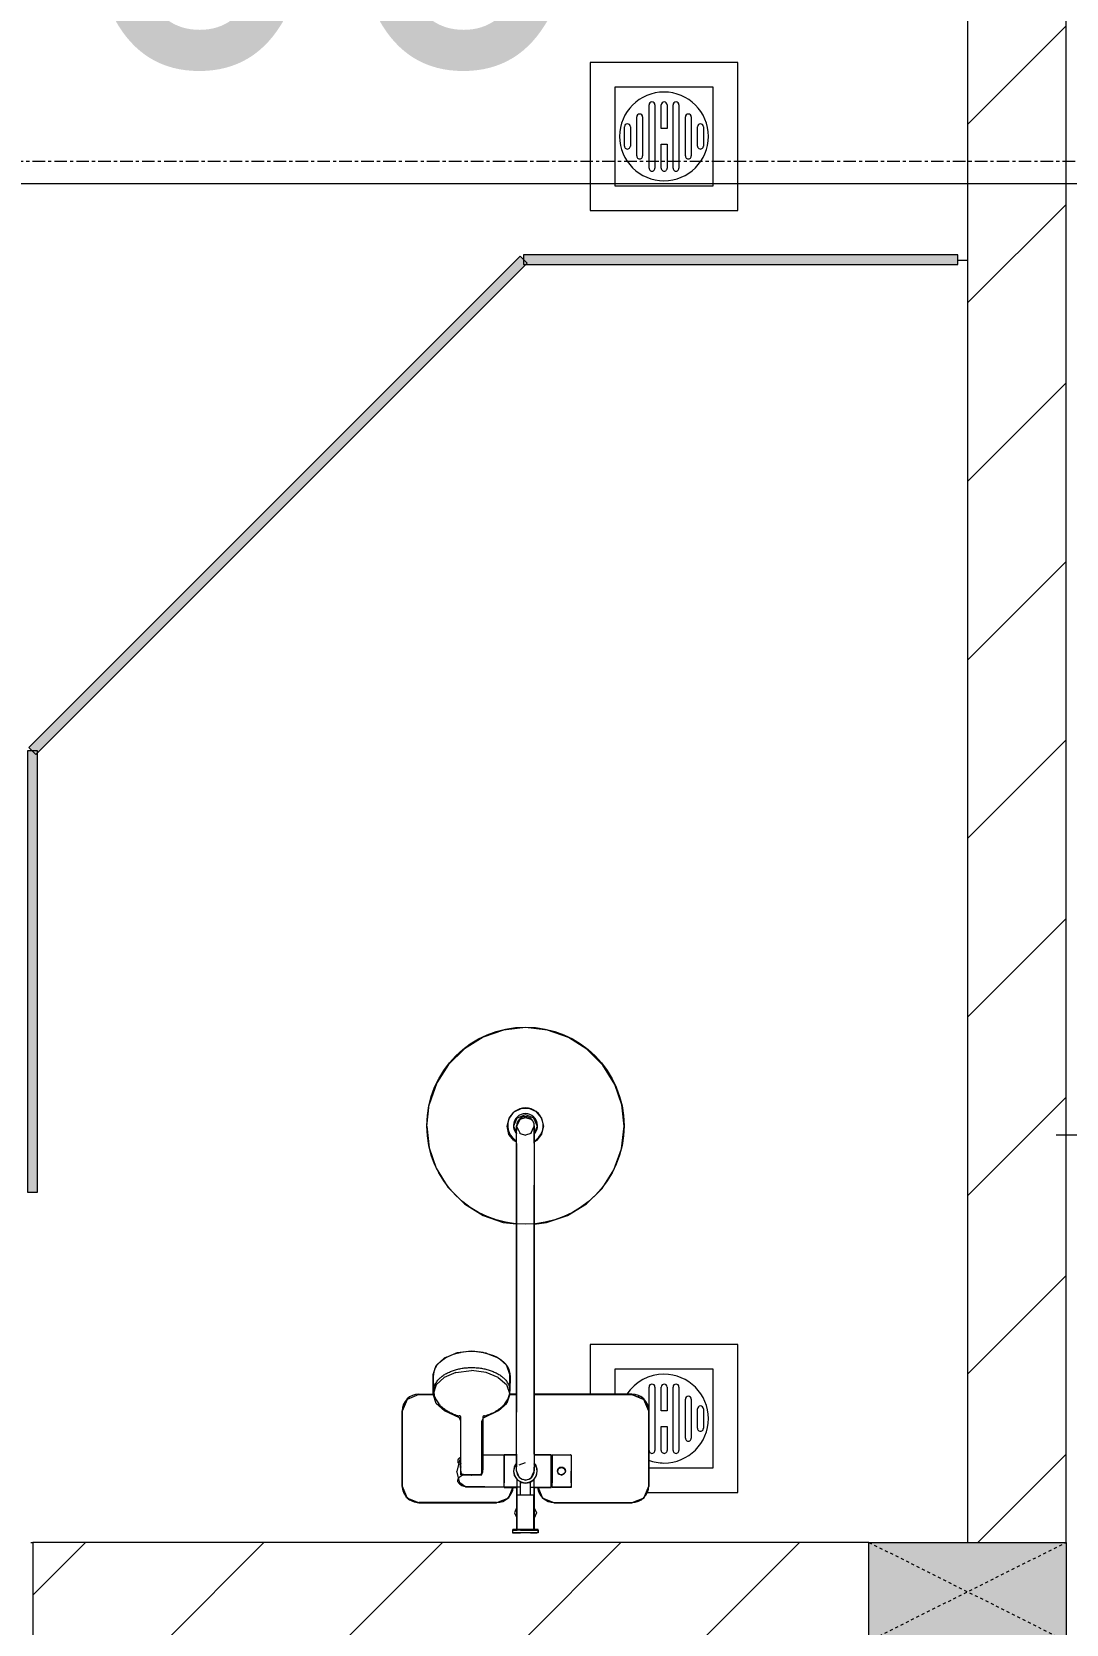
# Model space of a CAD drawing. Header units: millimetres. Extents: x 1591 to 240306, y -15958 to 82755.
# Drawn here: x 98605 to 99654, y 37754 to 39368 of the extents above; entities that cross this region are included whole.
import ezdxf

# ---------------------------------------------------------------- set-up
doc = ezdxf.new("R2010")
doc.units = ezdxf.units.MM
doc.linetypes.add('Dash', pattern=[6, 3, -3])
doc.linetypes.add('Grid Line', pattern=[22.225, 12.7, -3.175, 3.175, -3.175])
for name, color, linetype, lineweight in [('0-1', 7, 'Continuous', 5), ('A-ANNO-DIMS', 211, 'Continuous', 9), ('A-ANNO-DIMS-160', 211, 'Continuous', 9), ('A-FLOR-2', 9, 'Continuous', 9), ('A-GLAZ-CURT', 52, 'Continuous', 9), ('A-GLAZ-CURT-1', 254, 'Continuous', 9), ('A-GLAZ-CURT-2', 9, 'Continuous', 9), ('A-WALL-1', 253, 'Continuous', 18), ('A-WALL-PATT-1', 10, 'Continuous', 9), ('M-EQPM-1', 254, 'Continuous', 9), ('P-SANR-FIXT', 6, 'Continuous', 9), ('P-SANR-FIXT-1', 254, 'Continuous', 9), ('S-COLS', 52, 'Continuous', 9), ('S-COLS-3', 254, 'Continuous', 9), ('S-COLS-4', 253, 'Continuous', 18), ('S-COLS-HDLN-1', 9, 'Dash', 9), ('S-GRID-1', 1, 'Grid Line', 9)]:
    doc.layers.add(name, color=color, linetype=linetype, lineweight=lineweight)
doc.styles.add('UTM Avo', font='UTM Avo.ttf', dxfattribs={"width": 0.9, "height": 400})
doc.dimstyles.new('1_Dim_chi_tiet_2_5', dxfattribs={"dimscale": 304.8, "dimtxt": 399.720379, "dimasz": 0.629921, "dimexe": 0.524934, "dimexo": 0.0625, "dimgap": 0.052493, "dimtad": 1, "dimdec": 0, "dimrnd": 5, "dimzin": 0, "dimdsep": 46, "dimtxsty": 'UTM Avo', "dimblk1": 'OBLIQUE', "dimblk2": 'OBLIQUE', "dimsah": 1, "dimcen": 0.09, "dimdle": 0.524934, "dimazin": 0, "dimtfac": 1, "dimtdec": 4, "dimtix": 1, "dimtmove": 0, "dimatfit": 3, "dimfxl": 1.049869, "dimfxlon": 1, "dimtvp": 1, "dimtolj": 1, "dimtzin": 0, "dimarcsym": 2})
doc.dimstyles.new('1_Dim_chi_tiet_2_5_1', dxfattribs={"dimscale": 304.8, "dimtxt": 399.720379, "dimasz": 0.629921, "dimexe": 0.524934, "dimexo": 0.0625, "dimgap": 0.052493, "dimtad": 1, "dimdec": 0, "dimrnd": 5, "dimzin": 0, "dimdsep": 46, "dimtxsty": 'UTM Avo', "dimblk1": 'OBLIQUE', "dimblk2": 'OBLIQUE', "dimsah": 1, "dimcen": 0.09, "dimdle": 0.524934, "dimazin": 0, "dimtfac": 1, "dimtdec": 4, "dimtix": 1, "dimtmove": 0, "dimatfit": 3, "dimfxl": 1.049869, "dimfxlon": 1, "dimtvp": 1, "dimtolj": 1, "dimtzin": 0, "dimarcsym": 2})
pattern_1 = [(45, (0, 0), (-90.50967, 90.50967), [])]

# ---------------------------------------------------------------- blocks, each defined once
blk = doc.blocks.new('93925000_0001 - 93925000_top_dwg_93925000_T-348115-TKCS_MB TẦNG 3-4')
at = {"layer": 'P-SANR-FIXT'}
for p, q in [((-29.3, -30.4), (-108, -30.4)), ((29.3, -30.4), (108, -30.4)), ((-125, -47.4), (-125, -123.4)), ((-46.3, -78.4), (-46.3, -46.7)), ((-27.2, -47.1), (-26.1, -47.1)), ((21.5, -45.9), (60.6, -46.7)), ((125, -47.4), (125, -123.4)), ((-9, -412.5), (-9, -62.5)), ((9, -62.5), (9, -412.5)), ((-27.2, -77.9), (-26.1, -77.9)), ((43, -78.7), (21.5, -79.2)), ((43, -64.7), (43, -117.7)), ((65.8, -117.7), (65.8, -64.7)), ((42.7, -117.9), (42.7, -117.9)), ((43.2, -117.6), (43.2, -117.5)), ((65.6, -117.5), (65.6, -117.6)), ((66.1, -117.9), (66.1, -117.9)), ((-108, -140.4), (-9, -140.4)), ((9, -140.4), (16.1, -140.4)), ((15.4, -159.1), (15.8, -143.3)), ((108, -140.4), (92.7, -140.4)), ((93, -143.3), (93.4, -159.1))]:
    blk.add_line(p, q, dxfattribs=at)
at = {"layer": 'P-SANR-FIXT', "flags": 128}
for points in [[(-45.8, -46.1), (-27.2, -46.1), (-27.2, -78.9), (-45.8, -78.9)], [(-26.1, -46), (-26.1, -78.9), (-9, -79)], [(21.5, -47.4), (21.5, -79.1), (9, -79)]]:
    blk.add_lwpolyline(points, dxfattribs=at)
at = {"layer": 'P-SANR-FIXT'}
for centre, radius in [((-36.5, -62.5), 3.95), ((0, -412.5), 100)]:
    blk.add_circle(centre, radius, dxfattribs=at)
for centre, radius, start, end in [((-108, -47.4), 17, 90, 180), ((-29.3, -47.4), 17, 4.7626, 90), ((29.3, -47.4), 17, 90, 175.2374), ((108, -47.4), 17, 360, 90), ((-45.8, -46.6), 0.5, 90, 180), ((59.7, -57.1), 10.5, 38.6491, 85.492), ((0, -62.5), 12, 318.5904, 221.4096), ((0, -62.5), 9, 90, 180.0008), ((0, -62.5), 9, 360, 90), ((45.7, -61.8), 2.59, 155.1929, 175.7071), ((45.9, -61.8), 2.75, 130.8294, 155.1929), ((46.1, -62.1), 3.08, 110.5459, 130.8294), ((54.4, -334.8), 275.9, 88.2683, 91.7343), ((-11.1, -67.1), 76.9, 1.7693, 4.1075), ((-45.8, -78.4), 0.5, 180, 270), ((65.2, -72.4), 3.46, 323.2522, 79.3541), ((-108, -123.4), 17, 180, 270), ((43.6, -149.4), 29.5, 134.7867, 139.9744), ((46.2, -152), 33.2, 130.0223, 134.7808), ((47.7, -153.8), 35.5, 125.4414, 130.0144), ((49.9, -156.8), 39.2, 121.1773, 125.4365), ((50.6, -157.9), 40.5, 119.697, 121.1761), ((51, -158.7), 41.5, 117.0276, 119.7085), ((52.2, -161.1), 44.1, 113.3199, 117.0258), ((51.7, -159.9), 42.8, 109.7779, 113.2977), ((52.5, -162.2), 45.2, 106.1472, 109.7766), ((53.2, -164.5), 47.7, 103.9355, 106.1665), ((39.1, -108.2), 10.4, 284.3956, 285.5116), ((40.8, -114.2), 4.19, 285.5116, 289.9665), ((40.2, -112.5), 6, 289.9665, 292.7061), ((41.4, -115.3), 2.96, 292.7061, 296.5405), ((41.3, -115.1), 3.16, 296.9591, 300.8286), ((41.8, -115.8), 2.26, 300.8286, 305.287), ((42.1, -116.4), 1.64, 305.287, 309.9326), ((42.6, -116.9), 0.906, 309.9326, 315.24), ((66.5, -116.6), 1.39, 229.6335, 235.1234), ((66.3, -116.8), 1.08, 225.1702, 229.6335), ((67.3, -115.4), 2.79, 235.1234, 238.7439), ((67.2, -115.6), 2.6, 238.7439, 243.4573), ((67.8, -114.4), 3.89, 243.9189, 246.8313), ((68.1, -113.8), 4.52, 246.843, 250.4792), ((68.3, -113.2), 5.24, 250.478, 254.0406), ((68.5, -112.7), 5.75, 254.0357, 256.0561), ((55.4, -165.2), 48.4, 73.8659, 76.0481), ((56.2, -162.4), 45.5, 70.241, 73.86), ((57.4, -159.2), 42.1, 66.6693, 70.2637), ((56.5, -161.3), 44.3, 62.9815, 66.6728), ((58, -158.4), 41.1, 60.2783, 62.9855), ((57.7, -158.9), 41.7, 58.8444, 60.2824), ((59.2, -156.4), 38.7, 54.5377, 58.8482), ((60.9, -154), 35.8, 50.0034, 54.5405), ((62.8, -151.7), 32.8, 45.1921, 50.0042), ((65, -149.6), 29.8, 40.0487, 45.1896), ((87.6, -128.4), 1.5, 180, 187.5386), ((108, -123.4), 17, 270, 360), ((32.6, -143.6), 16.9, 172.414, 179.1297), ((33.7, -143.7), 17.9, 164.9525, 172.4168), ((35.2, -144.2), 19.5, 157.9614, 164.9563), ((37.1, -144.9), 21.6, 151.4775, 157.9654), ((39.3, -146.1), 24, 145.4892, 151.4815), ((41.5, -147.6), 26.8, 139.9517, 145.4927), ((87.6, -128.4), 1.5, 258.6057, 270), ((67.2, -147.7), 26.8, 34.5125, 40.0422), ((69.4, -146.2), 24.2, 28.5363, 34.4919), ((73.8, -143.9), 19.2, 21.6374, 28.9183), ((71.2, -145), 22.1, 15.4436, 21.6374), ((76.8, -143.4), 16.2, 7.1859, 15.4436), ((73.9, -143.8), 19.1, 1.2699, 7.1859), ((32.7, -159), 17.3, 181.3198, 222.2619), ((76, -159), 17.4, 317.3098, 358.6393), ((54.2, -123), 60.6, 259.1395, 270.1494), ((54.2, -119.5), 64.1, 270.1494, 280.3637), ((0, -412.5), 18, 120.2491, 59.7509), ((0, -412.5), 12.2, 137.7946, 42.2054), ((0, -412.5), 9, 180, 0)]:
    blk.add_arc(centre, radius, start, end, dxfattribs=at)
for points, degree in [([(-12.9, 0), (-12.9, -1.5), (-12.9, -3)], 2), ([(12.9, 0), (0, 0), (-12.8, 0)], 2), ([(12.8, 0), (12.9, 0), (12.9, 0)], 2), ([(12.9, 0), (12.9, -1.5), (12.9, -3)], 2), ([(-12.9, -3), (0, -3), (12.8, -3)], 2), ([(-12.8, -3), (-12.9, -3), (-12.9, -3)], 2), ([(-8.5, -3.8), (-8.5, -20.9), (-8.5, -38)], 2), ([(8.5, -3.8), (8.5, -20.9), (8.5, -38)], 2), ([(-5, -46), (-15.5, -46), (-26.1, -46)], 2), ([(-8.5, -38), (0, -38), (8.5, -38)], 2), ([(-5, -38), (-5, -44.8), (-5, -51.6)], 2), ([(5, -38), (5, -44.8), (5, -51.6)], 2), ([(5, -46), (13.3, -46), (21.5, -46)], 2), ([(43.2, -61.6), (43.1, -62.2), (43.3, -62.8), (43, -63.5), (43, -64.1), (43, -64.7)], 5), ([(46.1, -59), (45.8, -59), (45.6, -59), (45.4, -59.1), (45.2, -59.1), (45, -59.2)], 5), ([(65.6, -61.6), (65.6, -60.8), (65.5, -60), (64.3, -59), (63.5, -59), (62.7, -59)], 5), ([(42.8, -182.5), (33, -180.6), (24.7, -176.4), (19.9, -170.7)], 3), ([(88.8, -170.8), (83.9, -176.5), (75.6, -180.7), (65.8, -182.5)], 3)]:
    blk.add_open_spline(points, degree=degree, dxfattribs=at)
for points, weights in [([(-9.3, -3), (-8.5, -3), (-8.5, -3.8)], [1, 0.707106775639, 1]), ([(9.3, -3), (8.5, -3), (8.5, -3.8)], [1, 0.707106765177, 1]), ([(21.5, -45.9), (21.5, -45.7), (21.5, -47.4)], [0.874147445041, 0.908470869121, 1]), ([(67.9, -74.4), (66.9, -75.7), (65.8, -76.4)], [1, 0.991614392871, 1]), ([(54.4, -167.3), (15.8, -167.3), (15.8, -143.6)], [1, 0.707106781187, 1]), ([(93, -143.6), (93, -167.3), (54.4, -167.3)], [1, 0.707106781187, 1])]:
    blk.add_rational_spline(points, weights, degree=2, dxfattribs=at)
blk.add_open_spline([(68, -50.6), (68.4, -51.1), (68.6, -51.7), (68.7, -53.5), (68.2, -54.7), (66.1, -57), (64.6, -58.1), (62.7, -59)], degree=3, knots=[0.3623591, 0.3623591, 0.3623591, 0.3623591, 0.4991435, 0.4991435, 0.7494159, 0.7494159, 0.9564651, 0.9564651, 0.9564651, 0.9564651], dxfattribs=at)
blk = doc.blocks.new('93925000_0001 - 93925000_top_dwg-348114-TKCS_MB TẦNG 3-4')
blk.add_blockref('93925000_0001 - 93925000_top_dwg_93925000_T-348115-TKCS_MB TẦNG 3-4', (0, 0))
blk = doc.blocks.new('93925000_0001 - 93925000_3D_low_dwg-348120-TKCS_MB TẦNG 3-4')
at = {"layer": 'P-SANR-FIXT'}
for p, q in [((-13, 0.4), (-12.1, 0.4)), ((-13, 0.4), (-11.6, 0.4)), ((-13, -2.4), (-13, 0.4)), ((-12.1, 0.4), (-9.1, 0.4)), ((-8, 0.4), (-11.6, 0.4)), ((-9.1, 0.4), (-5, 0.4)), ((-5, 0.4), (-8, 0.4)), ((-5, 0.4), (0, 0.4)), ((0, 0.4), (5.1, 0.4)), ((5.1, 0.4), (9, 0.4)), ((8.2, 0.4), (5.1, 0.4)), ((11.6, 0.4), (8.2, 0.4)), ((9, 0.4), (12, 0.4)), ((13, 0.4), (11.6, 0.4)), ((12, 0.4), (13, 0.4)), ((13, -2.4), (13, 0.4)), ((-13, -2.4), (-13, 0)), ((-12.1, -2.4), (-13, -2.4)), ((-13, -2.4), (-11.6, -2.4)), ((-12.1, -2.4), (-13, -2.4)), ((-13, -2.4), (-11.6, -2.4)), ((-9.1, -2.4), (-12.1, -2.4)), ((-9.1, -2.4), (-12.1, -2.4)), ((-11.6, -2.4), (-8.5, -2.4)), ((-11.6, -2.4), (-8.9, -2.4)), ((-11.1, -20.1), (-8.9, -14.6)), ((-5, -2.4), (-9.1, -2.4)), ((-8.9, -45.6), (-8.9, -2.4)), ((-6.1, -2.4), (-8.5, -2.4)), ((-8.5, -53.6), (-8.5, -2.4)), ((0, -2.4), (-5, -2.4)), ((5.1, -2.4), (0, -2.4)), ((5.1, -2.4), (9, -2.4)), ((6.1, -2.4), (8.5, -2.4)), ((11.6, -2.4), (8.5, -2.4)), ((8.5, -2.4), (8.5, -53.6)), ((8.9, -2.4), (8.9, -45.6)), ((11.6, -2.4), (8.9, -2.4)), ((11.1, -20.1), (8.9, -15)), ((9, -2.4), (12, -2.4)), ((9, -2.4), (12, -2.4)), ((13, -2.4), (11.6, -2.4)), ((13, -2.4), (11.6, -2.4)), ((12, -2.4), (13, -2.4)), ((12, -2.4), (13, -2.4)), ((13, -2.4), (13, 0)), ((-120, -35), (-108, -30)), ((-108, -30), (-120, -35)), ((-108, -30), (-29.2, -30)), ((-29.2, -30), (-108, -30)), ((-29.2, -30), (-17.2, -35)), ((-17.2, -35), (-29.2, -30)), ((-8.9, -25.2), (-11.1, -20.1)), ((8.9, -25.6), (11.1, -20.1)), ((17.2, -35), (29.2, -30)), ((17.2, -35), (29.2, -30)), ((29.2, -30), (108, -30)), ((108, -30), (29.2, -30)), ((108, -30), (120, -35)), ((120, -35), (108, -30)), ((-125, -47), (-120, -35)), ((-120, -35), (-125, -47)), ((-125, -123), (-125, -47)), ((-125, -47), (-125, -123)), ((-46.3, -45.7), (-27.2, -45.6)), ((-46.3, -46.9), (-46.3, -45.7)), ((-46.3, -45.7), (-46.3, -46.9)), ((-46.3, -50.5), (-46.3, -46.9)), ((-27.2, -46.8), (-27.2, -45.6)), ((-27.2, -46.8), (-27.2, -50.4)), ((-26.1, -46.8), (-26.1, -45.6)), ((-8.5, -45.6), (-26.1, -45.6)), ((-26.1, -46.8), (-26.1, -50.4)), ((-17.2, -35), (-12.8, -45.6)), ((-12.8, -45.6), (-17.2, -35)), ((21.5, -45.6), (8.5, -45.6)), ((17.2, -35), (12.8, -45.6)), ((12.8, -45.6), (17.2, -35)), ((21.5, -45.6), (60.6, -46.1)), ((21.5, -46.8), (21.5, -45.6)), ((21.5, -46.8), (21.5, -50.4)), ((60.6, -46.1), (66.7, -50.3)), ((120, -35), (125, -47)), ((125, -47), (120, -35)), ((125, -47), (125, -123)), ((125, -123), (125, -47)), ((-46.3, -50.5), (-46.3, -56.1)), ((-46.3, -56.1), (-46.3, -62.1)), ((-46.3, -68.1), (-46.3, -62.1)), ((-40.5, -62.1), (-39.4, -59.4)), ((-40.5, -62.1), (-39.3, -64.9)), ((-36.6, -58.1), (-39.4, -59.4)), ((-36.6, -58.1), (-33.6, -59.3)), ((-33.6, -59.3), (-32.5, -62.1)), ((-33.6, -64.8), (-32.5, -62.1)), ((-27.2, -56), (-27.2, -50.4)), ((-27.2, -62.1), (-27.2, -56)), ((-27.2, -68.2), (-27.2, -62.1)), ((-26.1, -56), (-26.1, -50.4)), ((-26.1, -62.1), (-26.1, -56)), ((-26.1, -68.2), (-26.1, -62.1)), ((-11.1, -57.5), (-12, -62.1)), ((-11.2, -57.7), (-12, -62.1)), ((-12, -62.1), (-11.2, -66.5)), ((-12, -62.1), (-11.2, -66.5)), ((-8.5, -53.6), (-11.2, -57.7)), ((-8.5, -53.6), (-11.2, -57.7)), ((-11.1, -57.5), (-11.2, -57.7)), ((-5.4, -54.9), (-9, -62.1)), ((-9, -62.1), (-9, -66.3)), ((-4.4, -50.9), (-8.5, -53.6)), ((-4.4, -50.9), (-8.5, -53.6)), ((0, -53.1), (-5.4, -54.9)), ((-4.6, -51), (-4.4, -50.9)), ((0, -50.1), (-4.4, -50.9)), ((4.4, -50.9), (0, -50.1)), ((2.5, -54.1), (0, -53.1)), ((4.4, -50.9), (4.6, -51)), ((4.4, -50.9), (8.5, -53.6)), ((4.4, -50.9), (8.5, -53.6)), ((9, -62.1), (6.4, -55.7)), ((9, -62.1), (7.9, -59.4)), ((11.1, -57.5), (8.5, -53.6)), ((11.2, -57.7), (8.5, -53.6)), ((11.2, -57.7), (8.5, -53.6)), ((9, -62.1), (9, -66.5)), ((11.1, -57.5), (11.2, -57.7)), ((11.1, -66.7), (12, -62.1)), ((12, -62.1), (11.2, -57.7)), ((12, -62.1), (11.2, -57.7)), ((11.2, -66.5), (12, -62.1)), ((21.5, -56), (21.5, -50.4)), ((21.5, -62.1), (21.5, -56)), ((21.5, -68.2), (21.5, -62.1)), ((43.3, -68.3), (43.8, -62.2)), ((44.3, -58.6), (44.2, -112.9)), ((65.4, -58.6), (44.3, -58.6)), ((52.7, -58.6), (54.8, -57.9)), ((54.8, -57.9), (56.9, -58.6)), ((65.4, -58.6), (65.4, -112.9)), ((66.3, -68.3), (65.5, -58.6)), ((66.7, -50.3), (69.5, -62.1)), ((66.7, -73.9), (69.5, -62.1)), ((-46.3, -73.7), (-46.3, -68.1)), ((-46.3, -77.3), (-46.3, -73.7)), ((-46.3, -78.5), (-46.3, -77.3)), ((-46.3, -78.5), (-46.3, -77.3)), ((-46.3, -78.5), (-27.2, -78.6)), ((-36.5, -66.1), (-39.3, -64.9)), ((-33.6, -64.8), (-36.5, -66.1)), ((-27.2, -73.8), (-27.2, -68.2)), ((-27.2, -77.4), (-27.2, -73.8)), ((-27.2, -78.6), (-27.2, -77.4)), ((-26.1, -73.8), (-26.1, -68.2)), ((-26.1, -77.4), (-26.1, -73.8)), ((-26.1, -78.6), (-26.1, -77.4)), ((-26.1, -78.6), (-9, -78.6)), ((-11.1, -66.7), (-11.2, -66.5)), ((-11.2, -66.5), (-9, -69.8)), ((-11.1, -66.7), (-9, -69.9)), ((-9, -79.5), (-9, -66.3)), ((-9, -79.5), (-9, -94.5)), ((6.4, -68.5), (0, -71.1)), ((9, -79.6), (9, -66.5)), ((9, -69.8), (11.2, -66.5)), ((9, -69.8), (11.2, -66.5)), ((9, -69.8), (11.1, -66.7)), ((9, -78.6), (21.5, -78.6)), ((9, -79.6), (9, -94.6)), ((11.1, -66.7), (11.2, -66.5)), ((21.5, -73.8), (21.5, -68.2)), ((21.5, -77.4), (21.5, -73.8)), ((21.5, -78.6), (21.5, -77.4)), ((21.5, -78.6), (44.3, -78.3)), ((43.3, -68.3), (44.3, -66.3)), ((44.3, -70.3), (43.3, -68.3)), ((66.3, -68.3), (65.4, -66.3)), ((65.4, -70.2), (66.3, -68.3)), ((-9, -94.5), (-9, -122.1)), ((9, -94.6), (9, -122.1)), ((44.2, -112.9), (42.7, -116.4)), ((65.4, -112.9), (67, -116.4)), ((-120, -135), (-125, -123)), ((-125, -123), (-120, -135)), ((-9, -122.1), (-9, -352.1)), ((9, -352.1), (9, -122.1)), ((27.2, -123.6), (19, -131.1)), ((42.7, -116.4), (27.2, -123.6)), ((67, -116.4), (82.2, -123.4)), ((82.2, -123.4), (90.4, -130.7)), ((125, -123), (120, -135)), ((120, -135), (125, -123)), ((-108, -140), (-120, -135)), ((-120, -135), (-108, -140)), ((-8.8, -140), (-108, -140)), ((-108, -140), (-8.8, -140)), ((16.1, -140), (8.8, -140)), ((8.8, -140), (16.1, -140)), ((16, -140.4), (19, -131.1)), ((16, -140.4), (16, -160.1)), ((19.3, -150.1), (16, -140.4)), ((90.4, -130.7), (93.7, -140.4)), ((90.7, -149.6), (93.7, -140.4)), ((108, -140), (93.6, -140)), ((93.6, -140), (108, -140)), ((93.7, -140.4), (93.7, -160.1)), ((108, -140), (120, -135)), ((108, -140), (120, -135)), ((16, -160.1), (18.8, -169)), ((19.3, -169.7), (16, -160.1)), ((27.5, -157.3), (19.3, -150.1)), ((27.5, -157.3), (39.8, -162.4)), ((70.6, -162.2), (82.5, -157.2)), ((90.7, -149.6), (82.5, -157.2)), ((93.7, -160.1), (90.7, -169.3)), ((25.5, -175.3), (19.3, -169.7)), ((39.8, -182), (27.5, -177)), ((39.8, -162.4), (54.8, -164.2)), ((70.6, -162.2), (54.8, -164.2)), ((82.5, -176.8), (70.6, -181.9)), ((82.2, -177), (79.6, -178.1)), ((90.7, -169.3), (82.5, -176.8)), ((90.6, -169.4), (88.2, -171.6)), ((39.6, -182), (54.8, -183.9)), ((39.8, -182), (54.8, -183.9)), ((54.8, -183.9), (70.6, -181.9)), ((54.8, -183.9), (69.3, -182.2)), ((-42.5, -321.4), (-61.8, -333.3)), ((-21.4, -314.2), (-42.5, -321.4)), ((-9, -312.8), (-21.4, -314.2)), ((22.5, -314.4), (9, -312.9)), ((43, -321.6), (22.5, -314.4)), ((61.9, -333.3), (43, -321.6)), ((-61.8, -333.3), (-77.7, -348.9)), ((78.8, -350.3), (61.9, -333.3)), ((-77.7, -348.9), (-89.8, -367.9)), ((-9, -374.4), (-9, -352.1)), ((9, -374.3), (9, -352.1)), ((90.5, -369.3), (78.8, -350.3)), ((-89.8, -367.9), (-97.3, -388.9)), ((97.6, -390.1), (90.5, -369.3)), ((-9, -394.7), (-9, -374.4)), ((9, -394.5), (9, -374.3)), ((-97.3, -388.9), (-100, -411.9)), ((-11.8, -397.7), (-16.7, -404)), ((-9, -396.3), (-11.8, -397.7)), ((-9, -394.7), (-9, -407.6)), ((-5.4, -404.7), (0, -402.9)), ((5.4, -404.7), (0, -402.9)), ((9, -394.5), (9, -407.4)), ((11.7, -397.6), (9, -396.3)), ((11.7, -397.6), (16.7, -403.7)), ((11.7, -397.6), (16.7, -403.7)), ((100, -411.9), (97.6, -390.1)), ((-100, -411.9), (-97.6, -433.8)), ((-16.7, -404), (-18.5, -411.9)), ((-18.5, -411.9), (-18.5, -411.9)), ((-18.5, -411.9), (-16.5, -420.1)), ((-12, -411.9), (-9, -404.4)), ((-8.3, -420.6), (-12, -411.9)), ((-5.4, -404.7), (-9, -411.9)), ((-9, -407.6), (-9, -411.9)), ((-9, -411.9), (-9, -411.9)), ((-5.4, -404.7), (-6.3, -405.5)), ((-5.4, -419.1), (-6.2, -418.4)), ((0, -420.9), (-5.4, -419.1)), ((0, -420.9), (-5.4, -419.1)), ((5.4, -419.1), (0, -420.9)), ((5.4, -419.1), (0, -420.9)), ((9, -411.9), (5.4, -404.7)), ((5.4, -404.7), (6.2, -405.4)), ((5.4, -419.1), (9, -411.6)), ((5.4, -419.1), (9, -411.9)), ((6.2, -418.4), (5.4, -419.1)), ((8.7, -420.2), (12, -411.9)), ((12, -411.9), (9, -404.9)), ((9, -411.9), (9, -407.4)), ((9, -411.6), (9, -411.9)), ((18.5, -411.9), (16.5, -420.1)), ((16.7, -403.7), (18.5, -411.9)), ((16.7, -403.7), (18.5, -411.9)), ((18.5, -411.9), (18.5, -411.9)), ((100, -411.9), (97.5, -433.9)), ((-97.6, -433.8), (-90.5, -454.4)), ((-16.5, -420.1), (-11.3, -426.5)), ((-11.3, -426.5), (-3.9, -430)), ((0, -423.9), (-8.3, -420.6)), ((-3.9, -430), (4.1, -429.9)), ((8.7, -420.2), (0, -423.9)), ((4.1, -429.9), (11.7, -426.2)), ((16.5, -420.1), (11.7, -426.2)), ((89.8, -455.8), (97.5, -433.9)), ((-90.5, -454.4), (-78.4, -473.9)), ((78, -474.5), (89.8, -455.8)), ((-78.4, -473.9), (-62.2, -490.2)), ((61.9, -490.4), (78, -474.5)), ((-62.2, -490.2), (-43.5, -501.9)), ((42.9, -502.2), (61.9, -490.4)), ((-43.5, -501.9), (-22.2, -509.4)), ((-22.2, -509.4), (-0.1, -511.9)), ((-0.1, -511.9), (22.1, -509.4)), ((22.1, -509.4), (42.9, -502.2))]:
    blk.add_line(p, q, dxfattribs=at)
blk = doc.blocks.new('93925000_0001 - FMM 93925000-348244-TKCS_MB TẦNG 3-4')
for name in ['93925000_0001 - 93925000_3D_low_dwg-348120-TKCS_MB TẦNG 3-4', '93925000_0001 - 93925000_top_dwg-348114-TKCS_MB TẦNG 3-4']:
    blk.add_blockref(name, (0, 0))
blk = doc.blocks.new('THU NUOC - THU NUOC-V144-TKCS_MB TẦNG 3-4')
at = {"layer": 'M-EQPM-1'}
for p, q in [((-66.3, 70.6), (-66.3, -79.4)), ((83.7, 70.6), (-66.3, 70.6)), ((83.7, -22.6), (83.7, 70.6)), ((58.7, 45.6), (-41.3, 45.6)), ((-41.3, 45.6), (-41.3, -54.4)), ((-1.1, 35.6), (18.5, 35.6)), ((58.7, -19.9), (58.7, 45.6)), ((-11, 23.3), (28.5, 23.3)), ((28.5, 17.3), (-11, 17.3)), ((18.5, 29.6), (-1.1, 29.6)), ((-23.3, 10.8), (40.9, 10.8)), ((40.9, 4.8), (-23.3, 4.8)), ((-23.3, -1.2), (0.7, -1.2)), ((0.7, -7.2), (-23.3, -7.2)), ((-23.3, -13.6), (40.9, -13.6)), ((0.7, -1.2), (0.7, -7.2)), ((16.7, -1.2), (40.9, -1.2)), ((16.7, -7.2), (16.7, -1.2)), ((40.9, -7.2), (16.7, -7.2)), ((40.9, -19.6), (-23.3, -19.6)), ((-41.3, -54.4), (-15.8, -54.4)), ((-66.3, -79.4), (-15.8, -79.4))]:
    blk.add_line(p, q, dxfattribs=at)
for centre, radius, start, end in [((8.7, -4.4), 45, 0, 180), ((8.7, -4.4), 45, 0, 180), ((-1.1, 32.6), 3, 90, 270), ((18.5, 32.6), 3, 270, 90), ((-11, 20.3), 3, 90, 270), ((28.5, 20.3), 3, 270, 90), ((-23.3, 7.8), 3, 90, 270), ((40.9, 7.8), 3, 270, 90), ((8.7, -4.4), 45, 180, 236.6547), ((8.7, -4.4), 45, 180, 236.6547), ((-23.3, -4.2), 3, 90, 270), ((-23.3, -16.6), 3, 90, 270), ((40.9, -4.2), 3, 270, 90), ((40.9, -16.6), 3, 270, 90), ((8.7, -4.4), 45, 339.7593, 360), ((8.7, -4.4), 45, 339.7593, 360), ((-11, -29.1), 3, 105, 210)]:
    blk.add_arc(centre, radius, start, end, dxfattribs=at)
blk = doc.blocks.new('THU NUOC - THU NUOC-461820-TKCS_MB TẦNG 3-4')
at = {"layer": 'M-EQPM-1'}
for p, q in [((-66.3, 70.6), (-66.3, -79.4)), ((83.7, 70.6), (-66.3, 70.6)), ((83.7, -79.4), (83.7, 70.6)), ((58.7, 45.6), (-41.3, 45.6)), ((-41.3, 45.6), (-41.3, -54.4)), ((-1.1, 35.6), (18.5, 35.6)), ((58.7, -54.4), (58.7, 45.6)), ((-11, 23.3), (28.5, 23.3)), ((28.5, 17.3), (-11, 17.3)), ((18.5, 29.6), (-1.1, 29.6)), ((-23.3, 10.8), (40.9, 10.8)), ((40.9, 4.8), (-23.3, 4.8)), ((-23.3, -1.2), (0.7, -1.2)), ((0.7, -7.2), (-23.3, -7.2)), ((-23.3, -13.6), (40.9, -13.6)), ((0.7, -1.2), (0.7, -7.2)), ((16.7, -1.2), (40.9, -1.2)), ((16.7, -7.2), (16.7, -1.2)), ((40.9, -7.2), (16.7, -7.2)), ((40.9, -19.6), (-23.3, -19.6)), ((-11, -26.1), (28.5, -26.1)), ((28.5, -32.1), (-11, -32.1)), ((-1.1, -38.5), (18.5, -38.5)), ((18.5, -44.5), (-1.1, -44.5)), ((-41.3, -54.4), (58.7, -54.4)), ((-66.3, -79.4), (83.7, -79.4))]:
    blk.add_line(p, q, dxfattribs=at)
for centre, radius, start, end in [((8.7, -4.4), 45, 0, 180), ((8.7, -4.4), 45, 0, 180), ((-1.1, 32.6), 3, 90, 270), ((18.5, 32.6), 3, 270, 90), ((-11, 20.3), 3, 90, 270), ((28.5, 20.3), 3, 270, 90), ((-23.3, 7.8), 3, 90, 270), ((40.9, 7.8), 3, 270, 90), ((8.7, -4.4), 45, 180, 360), ((8.7, -4.4), 45, 180, 360), ((-23.3, -4.2), 3, 90, 270), ((-23.3, -16.6), 3, 90, 270), ((40.9, -4.2), 3, 270, 90), ((40.9, -16.6), 3, 270, 90), ((-11, -29.1), 3, 90, 270), ((28.5, -29.1), 3, 270, 90), ((-1.1, -41.5), 3, 90, 270), ((18.5, -41.5), 3, 270, 90)]:
    blk.add_arc(centre, radius, start, end, dxfattribs=at)
blk = doc.blocks.new('System Panel - Glazed-931911-TKCS_MB TẦNG 3-4')
at = {"layer": 'A-GLAZ-CURT'}
blk.add_hatch(color=256, dxfattribs=at).paths.add_polyline_path([(-220.2, 5), (-220.2, -5), (220.2, -5), (220.2, 5), (-32.7, 5)])
at = {"layer": 'A-GLAZ-CURT-2'}
for p, q in [((220.2, 5), (-220.2, 5)), ((-220.2, 5), (-220.2, -5)), ((220.2, -5), (220.2, 5)), ((-220.2, -5), (220.2, -5))]:
    blk.add_line(p, q, dxfattribs=at)
blk = doc.blocks.new('System Panel - Glazed-580253-TKCS_MB TẦNG 3-4')
at = {"layer": 'A-GLAZ-CURT'}
blk.add_hatch(color=256, dxfattribs=at).paths.add_polyline_path([(-352.2, -5), (352.2, -5), (352.2, 5), (-352.2, 5)])
at = {"layer": 'A-GLAZ-CURT-2'}
for p, q in [((352.2, 5), (-352.2, 5)), ((-352.2, 5), (-352.2, -5)), ((352.2, -5), (352.2, 5)), ((-352.2, -5), (352.2, -5))]:
    blk.add_line(p, q, dxfattribs=at)
blk = doc.blocks.new('System Panel - Glazed-1013751-TKCS_MB TẦNG 3-4')
at = {"layer": 'A-GLAZ-CURT'}
blk.add_hatch(color=256, dxfattribs=at).paths.add_polyline_path([(223.7, 5), (-223.7, 5), (-223.7, -5), (223.7, -5)])
at = {"layer": 'A-GLAZ-CURT-2'}
for p, q in [((223.7, 5), (-223.7, 5)), ((-223.7, 5), (-223.7, -5)), ((223.7, -5), (223.7, 5)), ((-223.7, -5), (223.7, -5))]:
    blk.add_line(p, q, dxfattribs=at)
blk = doc.blocks.new('G1_SOF - BO TRU - 100x200-746114-TKCS_MB TẦNG 3-4')
at = {"layer": 'S-COLS'}
blk.add_hatch(color=256, dxfattribs=at).paths.add_polyline_path([(50, -100), (50, 100), (-50, 100), (-50, -100)])
at = {"layer": 'S-COLS-4'}
for p, q in [((-50, 100), (50, 100)), ((-50, -100), (-50, 100)), ((50, 100), (50, -100)), ((50, -100), (-50, -100))]:
    blk.add_line(p, q, dxfattribs=at)
at = {"layer": 'S-COLS-HDLN-1'}
for p, q in [((50, -100), (-50, 100)), ((-50, -100), (50, 100))]:
    blk.add_line(p, q, dxfattribs=at)
blk = doc.blocks.new('NCV_TKTC_TANG 3 - 4_rvt-2-TKCS_MB TẦNG 3-4')
at = {"layer": 'A-WALL-PATT-1'}
h = blk.add_hatch(dxfattribs=at)
h.set_pattern_fill('FP_1', color=256, style=0, pattern_type=2)
h.set_pattern_definition(pattern_1)
h.paths.add_polyline_path([(88552.6, 35737.4), (88652.6, 35737.4), (88652.6, 37736.9), (88552.6, 37736.9), (88552.6, 35786.5)])
h.paths.add_polyline_path([(88552.6, 37836.9), (88652.6, 37836.9), (88652.6, 40136.9), (88552.6, 40136.9), (88552.6, 38431.9)])
h = blk.add_hatch(dxfattribs=at)
h.set_pattern_fill('FP_1', color=256, style=0, pattern_type=2)
h.set_pattern_definition(pattern_1)
h.paths.add_polyline_path([(87604.6, 37736.9), (88452.6, 37736.9), (88452.6, 37836.9), (87604.6, 37836.9)])
at = {"layer": 'A-FLOR-2'}
for p, q in [((88542.7, 39136.9), (88552.6, 39136.9)), ((87602.7, 37836.9), (87604.6, 37836.9))]:
    blk.add_line(p, q, dxfattribs=at)
at = {"layer": 'A-WALL-1'}
for p, q in [((88552.6, 40136.9), (88552.6, 37836.9)), ((88652.6, 37836.9), (88652.6, 40136.9)), ((88452.6, 37836.9), (87604.6, 37836.9)), ((87604.6, 37836.9), (87604.6, 37736.9))]:
    blk.add_line(p, q, dxfattribs=at)
at = {"layer": 'A-GLAZ-CURT-1'}
for name, p, rotation in [('System Panel - Glazed-580253-TKCS_MB TẦNG 3-4', (87853.2, 38888.3), 225.0000000000002), ('System Panel - Glazed-931911-TKCS_MB TẦNG 3-4', (88322.5, 39137.4), 180), ('System Panel - Glazed-1013751-TKCS_MB TẦNG 3-4', (87604.2, 38415.6), 270)]:
    blk.add_blockref(name, p, dxfattribs=dict(at, rotation=rotation))
at = {"layer": 'M-EQPM-1', "rotation": 270.0000000000008}
for name, p in [('THU NUOC - THU NUOC-461820-TKCS_MB TẦNG 3-4', (88249.1, 39271.1)), ('THU NUOC - THU NUOC-V144-TKCS_MB TẦNG 3-4', (88249.1, 37971.1))]:
    blk.add_blockref(name, p, dxfattribs=at)
at = {"layer": 'P-SANR-FIXT-1', "rotation": 180}
blk.add_blockref('93925000_0001 - FMM 93925000-348244-TKCS_MB TẦNG 3-4', (88104.2, 37846.9), dxfattribs=at)
at = {"layer": 'S-COLS-3', "rotation": 270.0000000000007}
blk.add_blockref('G1_SOF - BO TRU - 100x200-746114-TKCS_MB TẦNG 3-4', (88552.6, 37786.9), dxfattribs=at)
blk = doc.blocks.new('DIMBLOCK117-TKCS_MB TẦNG 3-4')
at = {"layer": 'A-ANNO-DIMS-160'}
for p, q in [((99803.9, 37930), (99803.9, 38410)), ((100893.9, 37930), (100893.9, 38410)), ((99643.9, 38250), (101053.9, 38250)), ((99803.9, 38250), (99803.9, 37930)), ((100893.9, 38250), (100893.9, 37930))]:
    blk.add_line(p, q, dxfattribs=at)
at = {"layer": 'A-ANNO-DIMS-160', "lineweight": 25}
for p, q in [((99803.9, 38250), (99899.9, 38346)), ((100893.9, 38250), (100989.9, 38346)), ((99803.9, 38250), (99707.9, 38154)), ((100893.9, 38250), (100797.9, 38154))]:
    blk.add_line(p, q, dxfattribs=at)
at = {"layer": 'A-ANNO-DIMS-160', "color": 0, "insert": (99801.1, 38769.6), "char_height": 400, "width": 1314.636, "attachment_point": 1, "line_spacing_factor": 1.110334, "style": 'UTM Avo'}
blk.add_mtext('1090', dxfattribs=at)
blk = doc.blocks.new('_Oblique')
at = {"color": 0, "linetype": 'ByBlock', "lineweight": -2}
blk.add_line((-0.5, -0.5), (0.5, 0.5), dxfattribs=at)
blk = doc.blocks.new('DIMBLOCK230-TKCS_MB TẦNG 3-4')
at = {"layer": 'A-ANNO-DIMS-160'}
for p, q in [((99803.9, 37930), (99803.9, 38410)), ((100893.9, 37930), (100893.9, 38410)), ((99643.9, 38250), (101053.9, 38250)), ((99803.9, 38250), (99803.9, 37930)), ((100893.9, 38250), (100893.9, 37930))]:
    blk.add_line(p, q, dxfattribs=at)
at = {"layer": 'A-ANNO-DIMS-160', "lineweight": 25}
for p, q in [((99803.9, 38250), (99899.9, 38346)), ((100893.9, 38250), (100989.9, 38346)), ((99803.9, 38250), (99707.9, 38154)), ((100893.9, 38250), (100797.9, 38154))]:
    blk.add_line(p, q, dxfattribs=at)
at = {"layer": 'A-ANNO-DIMS-160', "color": 0, "insert": (99801.1, 38769.6), "char_height": 400, "width": 1314.636, "attachment_point": 1, "line_spacing_factor": 1.110334, "style": 'UTM Avo'}
blk.add_mtext('1090', dxfattribs=at)
blk = doc.blocks.new('DIMBLOCK339-TKCS_MB TẦNG 3-4')
at = {"layer": 'A-ANNO-DIMS-160'}
for p, q in [((94653.9, 39534.8), (94653.9, 39054.8)), ((94653.9, 39214.8), (94653.9, 39534.8)), ((102653.9, 39534.8), (102653.9, 39054.8)), ((102653.9, 39214.8), (102653.9, 39534.8)), ((94493.9, 39214.8), (102813.9, 39214.8))]:
    blk.add_line(p, q, dxfattribs=at)
at = {"layer": 'A-ANNO-DIMS-160', "lineweight": 25}
for p, q in [((94653.9, 39214.8), (94749.9, 39310.8)), ((102653.9, 39214.8), (102749.9, 39310.8)), ((94653.9, 39214.8), (94557.9, 39118.8)), ((102653.9, 39214.8), (102557.9, 39118.8))]:
    blk.add_line(p, q, dxfattribs=at)
at = {"layer": 'A-ANNO-DIMS-160', "color": 0, "insert": (98106.1, 39734.4), "char_height": 400, "width": 1314.636, "attachment_point": 1, "line_spacing_factor": 1.110334, "style": 'UTM Avo'}
blk.add_mtext('8000', dxfattribs=at)

msp = doc.modelspace()

# ---------------------------------------------------------------- linework, layer by layer
at = {"layer": 'S-GRID-1'}
msp.add_line((139245.7, 39236.9), (45492.6, 39236.9), dxfattribs=at)

# ---------------------------------------------------------------- block references
at = {"layer": '0-1'}
msp.add_blockref('NCV_TKTC_TANG 3 - 4_rvt-2-TKCS_MB TẦNG 3-4', (11001.4, 0), dxfattribs=at)

# ---------------------------------------------------------------- dimensions: what is measured, and where the dimension line sits
at = {"layer": 'A-ANNO-DIMS'}
for base, p1, p2, dimstyle, override, picture, middle in [((102653.9, 39214.8), (94653.9, 39534.8), (102653.9, 39534.8), '1_Dim_chi_tiet_2_5_1', {"dimpost": '<>', "dimfxl": 8000}, 'DIMBLOCK339-TKCS_MB TẦNG 3-4', (98653.9, 39437.8)), ((100893.9, 38250), (99803.9, 37930), (100893.9, 37930), '1_Dim_chi_tiet_2_5', {"dimpost": '<>', "dimfxl": 1090}, 'DIMBLOCK117-TKCS_MB TẦNG 3-4', (100348.9, 38473)), ((100893.9, 38250), (99803.9, 37930), (100893.9, 37930), '1_Dim_chi_tiet_2_5', {"dimpost": '<>', "dimfxl": 1090}, 'DIMBLOCK230-TKCS_MB TẦNG 3-4', (100348.9, 38473))]:
    dim = msp.add_linear_dim(base=base, p1=p1, p2=p2, dimstyle=dimstyle, override=override, dxfattribs=at)
    dim.commit()
    dim.dimension.update_dxf_attribs({"geometry": picture, "text_midpoint": middle})

doc.saveas('drawing.dxf')
